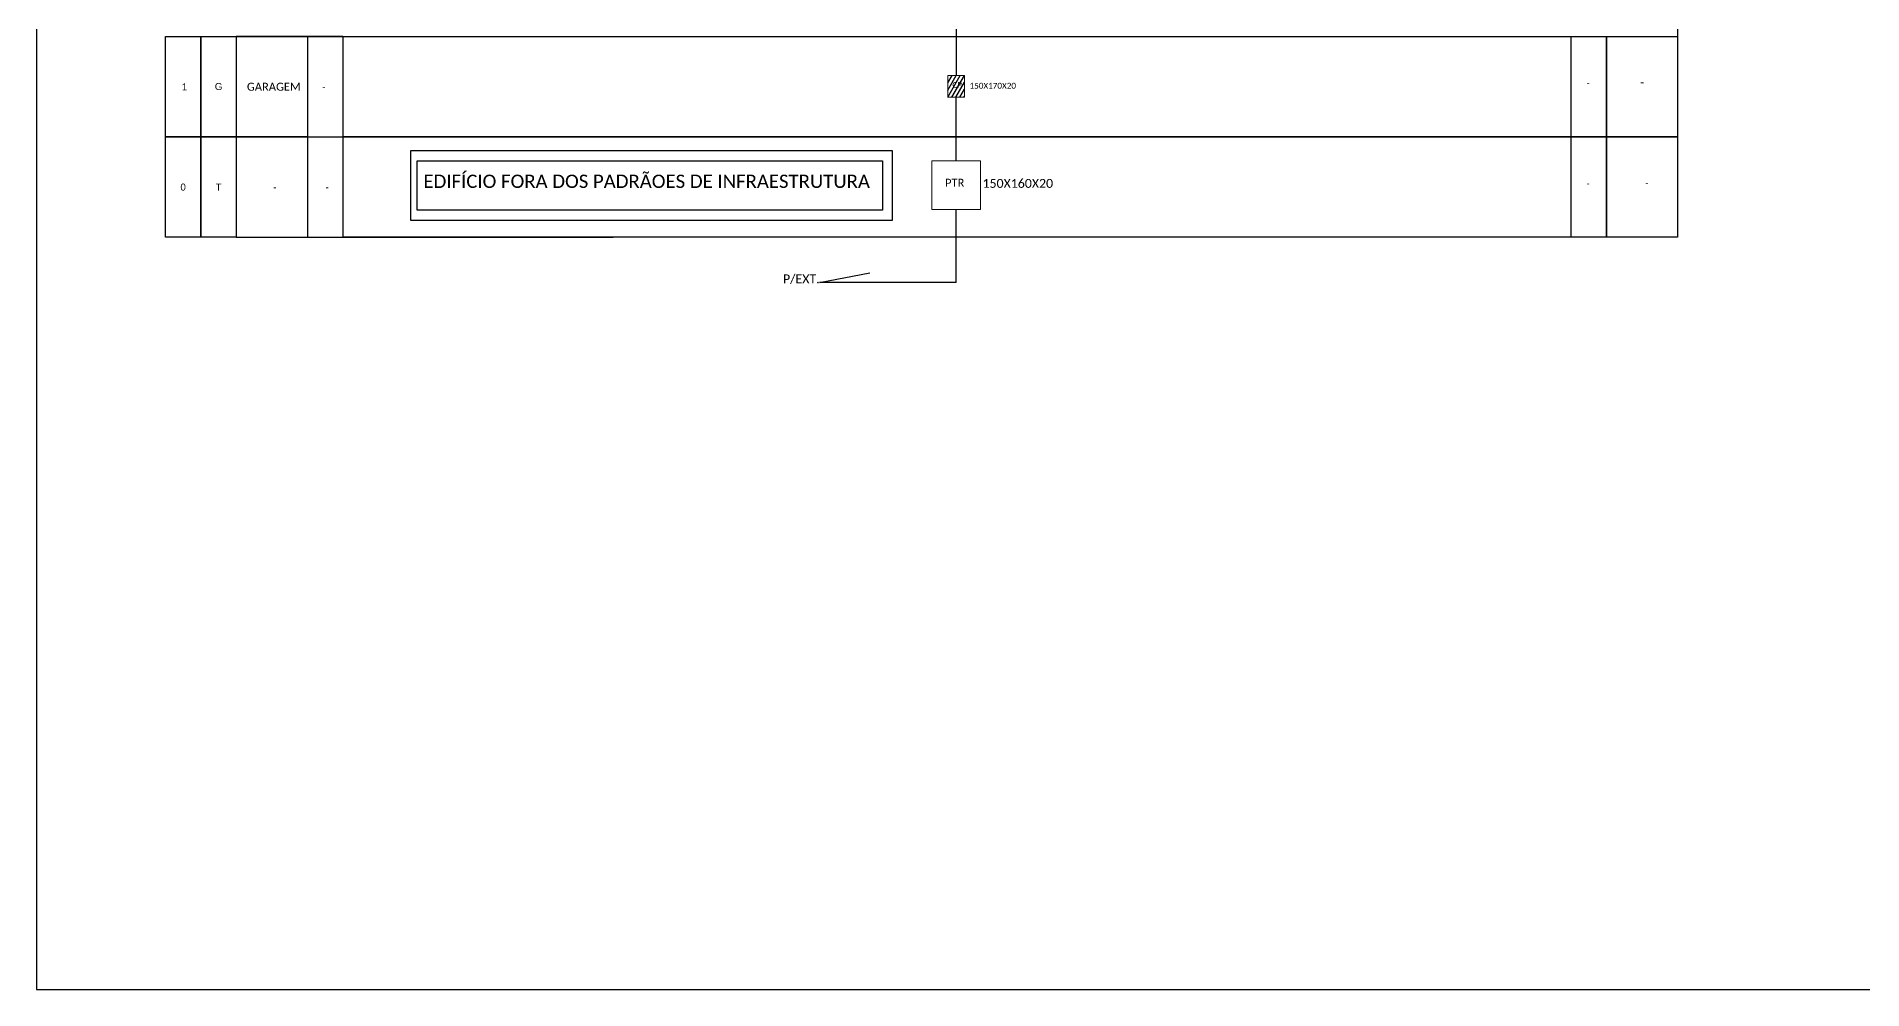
# Model space of a CAD drawing. Header units: metres. Extents: x 0 to 1748, y 0 to 594.
# Drawn here: x 907.4 to 1318.9, y -0.1 to 214.8 of the extents above; entities that cross this region are included whole.
import ezdxf
from ezdxf.enums import TextEntityAlignment as Align

# ---------------------------------------------------------------- set-up
doc = ezdxf.new("R2010")
doc.units = ezdxf.units.M
doc.styles.add('ARIAL', font='arial.ttf')
doc.styles.add('WMF-Calibri0', font='calibri.ttf')

msp = doc.modelspace()

# ---------------------------------------------------------------- hatches: boundary and pattern name
h = msp.add_hatch()
h.set_pattern_fill('ANSI31', color=1, scale=0.25, angle=15, style=0)
h.set_pattern_definition([(60, (-20.4178, -58.2666), (-0.68740766, 0.396875), [])])
h.paths.add_polyline_path([(1114.67, 205.98), (1112.78, 205.98), (1112.78, 201.07), (1116.56, 201.07), (1116.56, 205.98)])
h.paths.add_polyline_path([(1113.57, 202.86), (1116.22, 202.86), (1116.22, 204.86), (1113.57, 204.86)], flags=24)

# ---------------------------------------------------------------- linework, layer by layer
for p, q in [((936.47, 214.76), (944.47, 214.76)), ((936.47, 192.12), (936.47, 214.76)), ((936.47, 214.76), (944.47, 214.76)), ((936.47, 192.12), (936.47, 214.76)), ((944.47, 214.76), (944.47, 192.12)), ((944.47, 214.76), (952.46, 214.76)), ((944.47, 192.12), (944.47, 214.76)), ((944.47, 214.76), (944.47, 192.12)), ((944.47, 214.76), (952.46, 214.76)), ((944.47, 192.12), (944.47, 214.76)), ((952.46, 214.76), (952.46, 192.12)), ((968.46, 214.76), (952.46, 214.76)), ((952.46, 214.76), (952.46, 192.12)), ((952.46, 214.76), (952.46, 192.12)), ((968.46, 214.76), (952.46, 214.76)), ((952.46, 214.76), (952.46, 192.12)), ((952.46, 214.76), (1015, 214.76)), ((952.46, 214.76), (1015, 214.76)), ((1015, 214.76), (1253.25, 214.76)), ((1015, 214.76), (1253.25, 214.76)), ((1253.25, 214.76), (1261.24, 214.76)), ((1253.25, 214.76), (1261.24, 214.76)), ((1261.24, 214.76), (1277.24, 214.76)), ((1261.24, 214.76), (1277.24, 214.76)), ((936.47, 192.12), (944.47, 192.12)), ((936.47, 169.49), (936.47, 192.12)), ((944.47, 192.12), (936.47, 192.12)), ((936.47, 192.12), (944.47, 192.12)), ((936.47, 169.49), (936.47, 192.12)), ((944.47, 192.12), (936.47, 192.12)), ((944.47, 192.12), (944.47, 169.49)), ((944.47, 192.12), (952.46, 192.12)), ((944.47, 169.49), (944.47, 192.12)), ((952.46, 192.12), (944.47, 192.12)), ((944.47, 192.12), (944.47, 169.49)), ((944.47, 192.12), (952.46, 192.12)), ((944.47, 169.49), (944.47, 192.12)), ((952.46, 192.12), (944.47, 192.12)), ((952.46, 192.12), (952.46, 169.49)), ((968.46, 192.12), (952.46, 192.12)), ((952.46, 192.12), (952.46, 169.49)), ((952.46, 192.12), (968.46, 192.12)), ((952.46, 192.12), (952.46, 169.49)), ((968.46, 192.12), (952.46, 192.12)), ((952.46, 192.12), (952.46, 169.49)), ((952.46, 192.12), (968.46, 192.12)), ((952.46, 169.49), (1015, 169.49)), ((952.46, 169.49), (1015, 169.49)), ((1015, 169.49), (1037.38, 169.49)), ((1015, 169.49), (1037.38, 169.49))]:
    msp.add_line(p, q)
at = {"color": 7}
msp.add_lwpolyline([(907.44, -0.1), (1748.44, -0.1), (1748.44, 593.9), (907.44, 593.9)], close=True, dxfattribs=at)
for points in [[(1277.24, 237.39), (1277.24, 214.76)], [(976.46, 214.76), (968.46, 214.76)], [(976.46, 214.76), (968.46, 214.76)], [(968.46, 214.76), (968.46, 169.49)], [(976.46, 214.76), (1015, 214.76)], [(976.46, 214.76), (1015, 214.76)], [(976.46, 214.76), (976.46, 169.49)], [(1015, 214.76), (1253.25, 214.76)], [(1015, 214.76), (1253.25, 214.76)], [(968.46, 192.12), (976.46, 192.12)], [(968.46, 192.12), (976.46, 192.12)], [(976.46, 192.12), (1015, 192.12)], [(976.46, 192.12), (1015, 192.12)], [(1015, 192.12), (976.46, 192.12)], [(1015, 192.12), (976.46, 192.12)], [(1253.25, 192.12), (1015, 192.12)], [(1253.25, 192.12), (1015, 192.12)], [(1015, 192.12), (1253.25, 192.12)], [(1015, 192.12), (1253.25, 192.12)], [(952.46, 169.49), (936.47, 169.49)], [(1015, 169.49), (976.46, 169.49)], [(1015, 169.49), (976.46, 169.49)], [(1253.25, 169.49), (1015, 169.49)], [(1253.25, 169.49), (1015, 169.49)]]:
    msp.add_lwpolyline(points)
at = {"color": 3}
for points in [[(1114.67, 223.2), (1114.67, 205.98)], [(1114.67, 186.69), (1114.67, 201.07)], [(1114.67, 159.29), (1114.67, 175.76)], [(1114.67, 159.29), (1083.86, 159.29), (1095.24, 161.47)]]:
    msp.add_lwpolyline(points, dxfattribs=at)
for points in [[(1253.25, 214.76), (1261.24, 214.76), (1261.24, 192.12), (1253.25, 192.12)], [(1253.25, 214.76), (1261.24, 214.76), (1261.24, 192.12), (1253.25, 192.12)], [(1261.24, 214.76), (1277.24, 214.76), (1277.24, 192.12), (1261.24, 192.12)], [(1261.24, 214.76), (1277.24, 214.76), (1277.24, 192.12), (1261.24, 192.12)], [(1253.25, 192.12), (1261.24, 192.12), (1261.24, 169.49), (1253.25, 169.49)], [(1253.25, 192.12), (1261.24, 192.12), (1261.24, 169.49), (1253.25, 169.49)], [(1261.24, 192.12), (1277.24, 192.12), (1277.24, 169.49), (1261.24, 169.49)], [(1261.24, 192.12), (1277.24, 192.12), (1277.24, 169.49), (1261.24, 169.49)]]:
    msp.add_lwpolyline(points, close=True)
at = {"color": 1, "lineweight": 0}
msp.add_lwpolyline([(1112.78, 205.98), (1116.56, 205.98), (1116.56, 201.07), (1112.78, 201.07)], close=True, dxfattribs=at)
at = {"color": 1}
for points in [[(991.8, 189.06), (1100.21, 189.06), (1100.21, 173.29), (991.8, 173.29)], [(993.22, 186.75), (1098.08, 186.75), (1098.08, 175.59), (993.22, 175.59)]]:
    msp.add_lwpolyline(points, close=True, dxfattribs=at)
at = {"color": 7, "lineweight": 0}
msp.add_lwpolyline([(1120.13, 186.69), (1109.21, 186.69), (1109.21, 175.76), (1120.13, 175.76)], close=True, dxfattribs=at)
msp.add_lwpolyline([(1120.13, 186.69), (1109.21, 186.69), (1109.21, 175.76), (1120.13, 175.76)], close=True, dxfattribs=at)

# ---------------------------------------------------------------- texts
at = {"style": 'WMF-Calibri0'}
for s, height, p in [('GARAGEM', 1.804, (954.85, 202.53)), ('CP', 1.319, (1113.8, 203.2)), ('150X170X20', 1.319, (1117.68, 202.99)), ('-', 1.8, (1268.79, 203.53)), ('PTR', 1.802, (1112.17, 180.88)), ('PTR', 1.802, (1112.17, 180.88)), ('150X160X20', 2.004, (1120.6, 180.64)), ('-', 1.46, (1269.92, 180.92)), ('P/EXT.', 2.004, (1075.64, 159.11))]:
    msp.add_text(s, height=height, dxfattribs=at).set_placement(p)
at = {"color": 2, "style": 'WMF-Calibri0'}
msp.add_text('EDIFÍCIO FORA DOS PADRÃOES DE INFRAESTRUTURA', height=3, dxfattribs=at).set_placement((994.62, 180.61))
at = {"style": 'ARIAL', "flags": 12}
for tag, p in [('1', (940.79, 203.4)), ('1', (940.79, 203.4)), ('G', (948.47, 203.48)), ('-', (972.16, 203.48)), ('-', (1257.06, 204.37)), ('0', (940.47, 180.81)), ('0', (940.47, 180.81)), ('T', (948.47, 180.81)), ('T', (948.47, 180.81)), ('-', (1257.06, 181.69)), ('-', (961.16, 180.81)), ('-', (972.91, 180.81))]:
    msp.add_attdef(tag, text='XX', height=1.59, dxfattribs=at).set_placement(p, align=Align.MIDDLE_CENTER)

doc.saveas('drawing.dxf')
